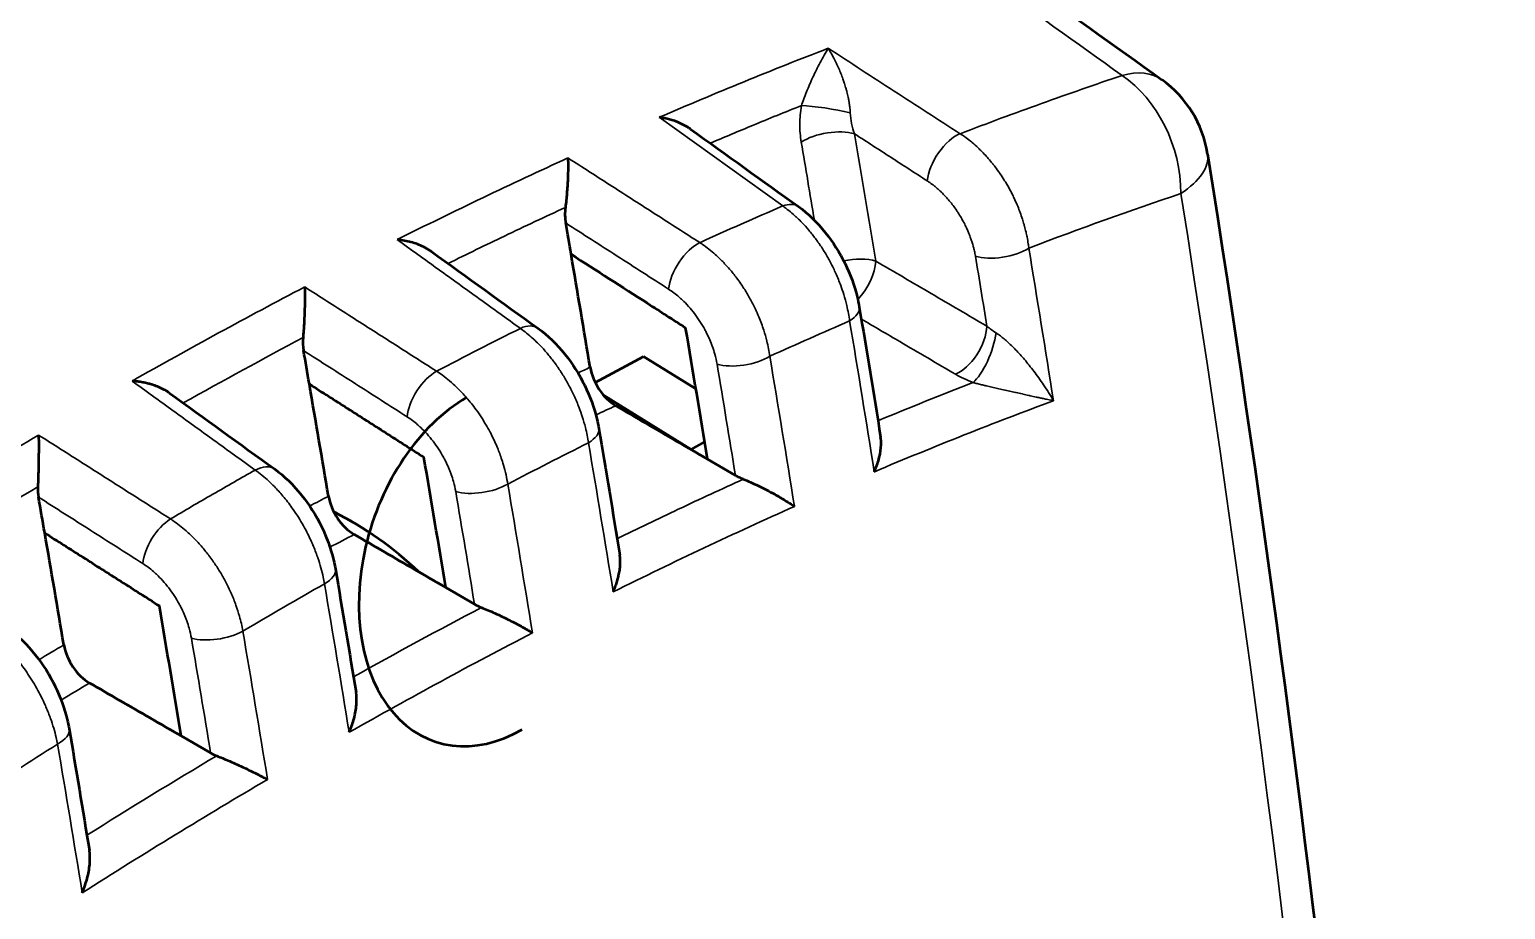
# Model space of a CAD drawing. Header units: millimetres. Extents: x 40 to 2195, y 40 to 1687.
# Drawn here: x 1811.65 to 1850.99, y 1416.6 to 1440.04 of the extents above; entities that cross this region are included whole.
import ezdxf

# ---------------------------------------------------------------- set-up
doc = ezdxf.new("R2010")
doc.units = ezdxf.units.MM
doc.header["$LTSCALE"] = 8
doc.layers.add('Visible (ISO)', color=7, linetype='Continuous', lineweight=50)
doc.layers.add('Visible Narrow (ISO)', color=7, linetype='Continuous', lineweight=35)

msp = doc.modelspace()

# ---------------------------------------------------------------- linework, layer by layer
at = {"layer": 'Visible (ISO)'}
for p, q in [((1832.225, 1439.266), (1832.225, 1439.266)), ((1830.672, 1438.644), (1830.672, 1438.644)), ((1826.724, 1430.638), (1828.014, 1431.333)), ((1828.014, 1431.333), (1829.408, 1430.469)), ((1831.37, 1431.389), (1831.37, 1431.389)), ((1826.944, 1430.302), (1829.279, 1428.856)), ((1829.279, 1428.856), (1829.643, 1429.052)), ((1829.279, 1428.856), (1829.282, 1428.848)), ((1830.463, 1428.159), (1829.717, 1428.594)), ((1820.271, 1426.909), (1819.746, 1427.212)), ((1823.507, 1424.73), (1822.742, 1425.174)), ((1817.124, 1424.773), (1817.124, 1424.773)), ((1817.83, 1424.307), (1817.83, 1424.307)), ((1816.287, 1423.778), (1816.287, 1423.778)), ((1816.474, 1420.768), (1815.69, 1421.22))]:
    msp.add_line(p, q, dxfattribs=at)
msp.add_arc((1840.084, 1436.264), 3, 8.9585, 54.3703, dxfattribs=at)
for centre, major_axis, ratio, start_param, end_param in [((1800.053, 1316.365), (-75, -129.904), 0.57735, 3.686554, 4.167427), ((1826.614, 1435.309), (-0.23, -1.012), 0.648308, 4.864569, 5.284112), ((1831.557, 1434.512), (0.583, 0.812), 0.546801, 6.283004, 6.283254), ((1514.661, 1534.614), (-225.525, 390.14), 0.57775, 4.143082, 4.145168), ((1514.674, 1534.62), (-225.515, 390.145), 0.577723, 4.135534, 4.143096), ((1832.777, 1432.483), (0.986, 0.165), 0.443716, 0.000005, 0.000119), ((1824.613, 1431.272), (0.584, 0.812), 0.54574, 6.283013, 6.283258), ((1514.923, 1534.757), (227.367, -393.681), 0.577447, 0.990204, 0.998918), ((1819.641, 1431.895), (-0.236, -1.001), 0.667335, 4.930061, 5.282145), ((1507.595, 1530.528), (-225.678, 390.403), 0.577751, 4.14482, 4.147052), ((1827.307, 1430.827), (0.518, -0.86), 0.600288, 4.128747, 5.452177), ((1507.607, 1530.535), (-225.668, 390.409), 0.577724, 4.137349, 4.144835), ((1832.891, 1432.283), (2.371, -4.402), 0.556932, 0.866534, 0.866538), ((1824.037, 1425.813), (-1.564, -4.749), 0.685731, 3.796207, 6.9378), ((1825.835, 1429.246), (0.986, 0.167), 0.442116, 6.283182, 6.283306), ((1507.853, 1530.674), (227.522, -393.95), 0.577446, 0.992035, 1.000668), ((1817.592, 1427.522), (0.586, 0.811), 0.544442, 6.283017, 6.283311), ((1812.599, 1427.978), (-0.251, -0.995), 0.689265, 5.004059, 5.287399), ((1820.331, 1427.395), (0.521, -0.855), 0.600667, 4.1235, 5.448101), ((1500.529, 1526.443), (-225.703, 390.447), 0.577751, 4.145144, 4.14753), ((1806.771, 1403.526), (13.5, 23.383), 0.57735, 6.142836, 6.320218), ((1500.541, 1526.45), (-225.694, 390.453), 0.577725, 4.137686, 4.145158), ((1818.815, 1425.496), (0.986, 0.167), 0.441488, 6.283182, 6.28333), ((1500.784, 1526.591), (227.551, -394.002), 0.577446, 0.992392, 1.00101), ((1824.229, 1425.134), (-1.06, 0.08), 0.565689, 0.86423, 1.082392), ((1813.278, 1423.435), (-0.521, 0.853), 0.601988, 0.981962, 2.306763), ((1811.718, 1421.238), (0.986, 0.167), 0.441821, 6.283182, 6.283304), ((1817.195, 1421.23), (-1.057, 0.016), 0.607282, 0.828693, 1.022943)]:
    msp.add_ellipse(centre, major_axis=major_axis, ratio=ratio, start_param=start_param, end_param=end_param, dxfattribs=at)
for points in [[(1826.384, 1449.773), (1831.533, 1446.083), (1836.682, 1442.393), (1841.831, 1438.702)], [(1829.265, 1437.389), (1830.223, 1436.701), (1831.182, 1436.013), (1832.141, 1435.324)], [(1822.362, 1434.125), (1823.307, 1433.444), (1824.252, 1432.764), (1825.197, 1432.084)], [(1833.763, 1432.648), (1833.957, 1431.492), (1834.147, 1430.338), (1834.332, 1429.184)], [(1815.379, 1430.355), (1816.312, 1429.681), (1817.245, 1429.007), (1818.178, 1428.333)], [(1826.821, 1429.413), (1827.011, 1428.29), (1827.197, 1427.168), (1827.38, 1426.048)], [(1819.801, 1425.663), (1819.988, 1424.565), (1820.171, 1423.469), (1820.35, 1422.373)], [(1812.704, 1421.405), (1812.887, 1420.324), (1813.067, 1419.245), (1813.243, 1418.166)]]:
    msp.add_open_spline(points, degree=3, dxfattribs=at)
for points, knots in [([(1829.265, 1437.389), (1829.251, 1437.399), (1829.237, 1437.409), (1829.223, 1437.418), (1829.18, 1437.446), (1829.135, 1437.473), (1829.087, 1437.498), (1829.042, 1437.522), (1828.996, 1437.544), (1828.947, 1437.564), (1828.921, 1437.575), (1828.894, 1437.586), (1828.866, 1437.596), (1828.825, 1437.611), (1828.783, 1437.624), (1828.739, 1437.637), (1828.697, 1437.649), (1828.654, 1437.661), (1828.609, 1437.671), (1828.567, 1437.68), (1828.523, 1437.689), (1828.478, 1437.696), (1828.464, 1437.698), (1828.449, 1437.7), (1828.434, 1437.703)], [0.465039, 0.465039, 0.465039, 0.465039, 0.5, 0.5, 0.5, 0.6027222, 0.6027222, 0.6027222, 0.6978335, 0.6978335, 0.6978335, 0.75, 0.75, 0.75, 0.8273235, 0.8273235, 0.8273235, 0.9028331, 0.9028331, 0.9028331, 0.975821, 0.975821, 0.975821, 1, 1, 1, 1]), ([(1843.047, 1436.731), (1845.864, 1418.886), (1847.787, 1401.328), (1849.791, 1367.27), (1849.88, 1350.694), (1848.445, 1323.086), (1847.342, 1311.717), (1845.751, 1300.75)], [0, 0, 0, 0, 6.038419, 6.038419, 12.06905, 12.06905, 16.498673, 16.498673, 16.498673, 16.498673]), ([(1825.997, 1436.621), (1825.997, 1436.618), (1825.998, 1436.61), (1825.998, 1436.602), (1826, 1436.552), (1826.003, 1436.473), (1826.001, 1436.266), (1825.999, 1436.164), (1825.988, 1435.937), (1825.98, 1435.809), (1825.959, 1435.553), (1825.946, 1435.427), (1825.931, 1435.303)], [-0.1700992, -0.1700992, -0.1700992, -0.1700992, -0.1671667, -0.1642341, -0.1642341, -0.1168573, -0.1168573, -0.0787152, -0.0787152, -0.0377488, -0.0377488, -0.0000014, -0.0000014, -0.0000014, -0.0000014]), ([(1832.141, 1435.324), (1832.399, 1435.138), (1832.643, 1434.902), (1833.059, 1434.385), (1833.239, 1434.1), (1833.523, 1433.522), (1833.634, 1433.222), (1833.729, 1432.833), (1833.748, 1432.74), (1833.763, 1432.648)], [0, 0, 0, 0, 0.1044921, 0.1044921, 0.203148, 0.203148, 0.298124, 0.298124, 0.3280146, 0.3280146, 0.3280146, 0.3280146]), ([(1822.362, 1434.125), (1822.307, 1434.164), (1822.248, 1434.2), (1822.084, 1434.286), (1821.972, 1434.33), (1821.745, 1434.397), (1821.628, 1434.422), (1821.489, 1434.44), (1821.468, 1434.442), (1821.446, 1434.444)], [-0.0943713, -0.0943713, -0.0943713, -0.0943713, -0.072494, -0.072494, -0.0358194, -0.0358194, 0, 0, 0.0064077, 0.0064077, 0.0064077, 0.0064077]), ([(1826.081, 1434.055), (1826.761, 1433.619), (1827.44, 1433.183), (1828.119, 1432.747), (1828.458, 1432.529), (1828.797, 1432.312), (1829.135, 1432.094)], [0, 0, 0, 0, 0.6666667, 0.6666667, 0.6666667, 1, 1, 1, 1]), ([(1818.982, 1433.183), (1818.983, 1433.179), (1818.983, 1433.169), (1818.983, 1433.159), (1818.985, 1433.08), (1818.986, 1432.995), (1818.985, 1432.807), (1818.983, 1432.703), (1818.977, 1432.47), (1818.971, 1432.339), (1818.957, 1432.08), (1818.948, 1431.954), (1818.938, 1431.832)], [-0.1572044, -0.1572044, -0.1572044, -0.1572044, -0.1549196, -0.1526346, -0.1526346, -0.1162269, -0.1162269, -0.0786036, -0.0786036, -0.0375456, -0.0375456, -0.0000019, -0.0000019, -0.0000019, -0.0000019]), ([(1825.197, 1432.083), (1825.457, 1431.896), (1825.702, 1431.659), (1826.119, 1431.138), (1826.3, 1430.852), (1826.585, 1430.27), (1826.696, 1429.97), (1826.789, 1429.586), (1826.807, 1429.499), (1826.821, 1429.413)], [0, 0, 0, 0, 0.1050493, 0.1050493, 0.2042428, 0.2042428, 0.2995023, 0.2995023, 0.3274901, 0.3274901, 0.3274901, 0.3274901]), ([(1815.379, 1430.355), (1815.343, 1430.381), (1815.305, 1430.406), (1815.244, 1430.441), (1815.224, 1430.451), (1815.157, 1430.486), (1815.109, 1430.508), (1815.011, 1430.547), (1814.962, 1430.564), (1814.884, 1430.588), (1814.855, 1430.597), (1814.784, 1430.615), (1814.74, 1430.625), (1814.653, 1430.643), (1814.609, 1430.651), (1814.521, 1430.663), (1814.476, 1430.668), (1814.415, 1430.673), (1814.398, 1430.675), (1814.381, 1430.676)], [0.355834, 0.355834, 0.355834, 0.355834, 0.4536944, 0.4536944, 0.5, 0.5, 0.6027423, 0.6027423, 0.6971464, 0.6971464, 0.75, 0.75, 0.8261276, 0.8261276, 0.9006432, 0.9006432, 0.9728814, 0.9728814, 1, 1, 1, 1]), ([(1819.106, 1430.596), (1819.446, 1430.379), (1819.786, 1430.162), (1820.126, 1429.945), (1820.465, 1429.728), (1820.804, 1429.511), (1821.144, 1429.295), (1821.483, 1429.078), (1821.822, 1428.861), (1822.16, 1428.645)], [0, 0, 0, 0, 0.333333, 0.333333, 0.333333, 0.666667, 0.666667, 0.666667, 1, 1, 1, 1]), ([(1829.717, 1428.594), (1829.446, 1428.752), (1828.904, 1429.068), (1828.089, 1429.543), (1827.546, 1429.859), (1827.274, 1430.018)], [0, 0, 0, 0, 0.3333333, 0.6666667, 1, 1, 1, 1]), ([(1811.889, 1429.238), (1811.89, 1429.208), (1811.891, 1429.177), (1811.891, 1429.113), (1811.892, 1429.08), (1811.892, 1429.011), (1811.892, 1428.976), (1811.892, 1428.93), (1811.892, 1428.92), (1811.892, 1428.866), (1811.892, 1428.82), (1811.891, 1428.724), (1811.891, 1428.673), (1811.89, 1428.598), (1811.89, 1428.573), (1811.889, 1428.499), (1811.888, 1428.448), (1811.886, 1428.347), (1811.885, 1428.297), (1811.883, 1428.227), (1811.882, 1428.207), (1811.88, 1428.126), (1811.878, 1428.067), (1811.874, 1427.958), (1811.872, 1427.907), (1811.87, 1427.858)], [0, 0, 0, 0, 0.0743527, 0.0743527, 0.1505549, 0.1505549, 0.2294177, 0.2294177, 0.25, 0.25, 0.3463477, 0.3463477, 0.4497305, 0.4497305, 0.5, 0.5, 0.602333, 0.602333, 0.7074797, 0.7074797, 0.75, 0.75, 0.879364, 0.879364, 1, 1, 1, 1]), ([(1834.164, 1428.259), (1834.167, 1428.265), (1834.173, 1428.279), (1834.179, 1428.293), (1834.231, 1428.41), (1834.27, 1428.524), (1834.326, 1428.754), (1834.343, 1428.871), (1834.347, 1429.053), (1834.343, 1429.12), (1834.332, 1429.184)], [-0.1582515, -0.1582515, -0.1582515, -0.1582515, -0.1560131, -0.1537712, -0.1537712, -0.1169183, -0.1169183, -0.0790564, -0.0790564, -0.0559257, -0.0559257, -0.0559257, -0.0559257]), ([(1818.178, 1428.333), (1818.438, 1428.145), (1818.683, 1427.906), (1819.101, 1427.384), (1819.283, 1427.096), (1819.568, 1426.513), (1819.678, 1426.212), (1819.77, 1425.831), (1819.787, 1425.747), (1819.801, 1425.663)], [0, 0, 0, 0, 0.1053135, 0.1053135, 0.2047849, 0.2047849, 0.300268, 0.300268, 0.3272614, 0.3272614, 0.3272614, 0.3272614]), ([(1830.672, 1428.06), (1830.634, 1428.075), (1830.598, 1428.09), (1830.528, 1428.123), (1830.495, 1428.141), (1830.463, 1428.159)], [0.00000522, 0.00000522, 0.00000522, 0.00000522, 0.01298326, 0.01298326, 0.02596467, 0.02596467, 0.02596467, 0.02596467]), ([(1830.672, 1428.06), (1830.735, 1428.036), (1830.8, 1428.009), (1830.937, 1427.949), (1831.009, 1427.916), (1831.22, 1427.815), (1831.366, 1427.739), (1831.608, 1427.604), (1831.701, 1427.549), (1831.829, 1427.471), (1831.869, 1427.445), (1831.959, 1427.387), (1831.996, 1427.362), (1832.023, 1427.344), (1832.029, 1427.339), (1832.035, 1427.334)], [-0.08198527, -0.08198527, -0.08198527, -0.08198527, -0.07108945, -0.07108945, -0.05922366, -0.05922366, -0.03534396, -0.03534396, -0.01884579, -0.01884579, -0.01072119, -0.01072119, 0, 0, 0.0034519, 0.0034519, 0.0034519, 0.0034519]), ([(1812.053, 1426.629), (1812.393, 1426.413), (1812.733, 1426.197), (1813.072, 1425.981), (1813.412, 1425.765), (1813.752, 1425.549), (1814.091, 1425.333), (1814.43, 1425.117), (1814.769, 1424.901), (1815.108, 1424.686)], [0, 0, 0, 0, 0.333333, 0.333333, 0.333333, 0.666667, 0.666667, 0.666667, 1, 1, 1, 1]), ([(1822.742, 1425.174), (1822.471, 1425.331), (1821.929, 1425.645), (1821.115, 1426.117), (1820.572, 1426.432), (1820.3, 1426.589)], [0, 0, 0, 0, 0.3333333, 0.6666667, 1, 1, 1, 1]), ([(1827.204, 1425.058), (1827.223, 1425.1), (1827.241, 1425.142), (1827.257, 1425.184), (1827.273, 1425.227), (1827.288, 1425.27), (1827.301, 1425.312), (1827.315, 1425.355), (1827.328, 1425.399), (1827.339, 1425.442), (1827.343, 1425.458), (1827.347, 1425.475), (1827.35, 1425.491), (1827.362, 1425.541), (1827.371, 1425.59), (1827.378, 1425.638), (1827.385, 1425.688), (1827.39, 1425.737), (1827.392, 1425.785), (1827.394, 1425.82), (1827.395, 1425.853), (1827.394, 1425.886), (1827.393, 1425.932), (1827.39, 1425.976), (1827.384, 1426.018), (1827.383, 1426.028), (1827.382, 1426.038), (1827.38, 1426.048)], [0.0000117, 0.0000117, 0.0000117, 0.0000117, 0.0714269, 0.0714269, 0.0714269, 0.144672, 0.144672, 0.144672, 0.2207306, 0.2207306, 0.2207306, 0.25, 0.25, 0.25, 0.3388935, 0.3388935, 0.3388935, 0.4325877, 0.4325877, 0.4325877, 0.5, 0.5, 0.5, 0.5950004, 0.5950004, 0.5950004, 0.618006, 0.618006, 0.618006, 0.618006]), ([(1823.692, 1424.642), (1823.747, 1424.621), (1823.805, 1424.598), (1823.926, 1424.547), (1823.989, 1424.519), (1824.188, 1424.43), (1824.322, 1424.365), (1824.554, 1424.248), (1824.658, 1424.193), (1824.846, 1424.089), (1824.932, 1424.04), (1825.024, 1423.984), (1825.038, 1423.976), (1825.052, 1423.967)], [-0.1631632, -0.1631632, -0.1631632, -0.1631632, -0.1438471, -0.1438471, -0.1230031, -0.1230031, -0.078048, -0.078048, -0.0385689, -0.0385689, 0, 0, 0.0071289, 0.0071289, 0.0071289, 0.0071289]), ([(1811.083, 1424.077), (1811.343, 1423.889), (1811.588, 1423.65), (1812.005, 1423.126), (1812.186, 1422.839), (1812.471, 1422.255), (1812.581, 1421.953), (1812.673, 1421.572), (1812.69, 1421.488), (1812.704, 1421.405)], [0, 0, 0, 0, 0.1052847, 0.1052847, 0.2047758, 0.2047758, 0.3004289, 0.3004289, 0.3273186, 0.3273186, 0.3273186, 0.3273186]), ([(1815.69, 1421.22), (1815.419, 1421.376), (1814.876, 1421.689), (1814.062, 1422.159), (1813.519, 1422.473), (1813.247, 1422.629)], [0, 0, 0, 0, 0.3333333, 0.6666667, 1, 1, 1, 1]), ([(1820.167, 1421.317), (1820.176, 1421.338), (1820.185, 1421.359), (1820.241, 1421.496), (1820.28, 1421.615), (1820.338, 1421.854), (1820.357, 1421.976), (1820.368, 1422.19), (1820.365, 1422.285), (1820.35, 1422.373)], [-0.165333, -0.165333, -0.165333, -0.165333, -0.1584235, -0.1584235, -0.1209548, -0.1209548, -0.0825725, -0.0825725, -0.051297, -0.051297, -0.051297, -0.051297]), ([(1816.636, 1420.69), (1816.69, 1420.67), (1816.745, 1420.647), (1816.863, 1420.599), (1816.925, 1420.573), (1817.12, 1420.488), (1817.253, 1420.428), (1817.486, 1420.318), (1817.59, 1420.267), (1817.781, 1420.172), (1817.868, 1420.126), (1817.962, 1420.076), (1817.976, 1420.068), (1817.99, 1420.06)], [-0.1592877, -0.1592877, -0.1592877, -0.1592877, -0.1403861, -0.1403861, -0.1200546, -0.1200546, -0.0762646, -0.0762646, -0.037673, -0.037673, 0, 0, 0.006948, 0.006948, 0.006948, 0.006948]), ([(1813.052, 1417.039), (1813.061, 1417.06), (1813.07, 1417.083), (1813.126, 1417.224), (1813.166, 1417.346), (1813.226, 1417.593), (1813.247, 1417.719), (1813.263, 1417.954), (1813.26, 1418.064), (1813.243, 1418.166)], [-0.1692811, -0.1692811, -0.1692811, -0.1692811, -0.1621934, -0.1621934, -0.1238543, -0.1238543, -0.0846102, -0.0846102, -0.0488884, -0.0488884, -0.0488884, -0.0488884])]:
    msp.add_open_spline(points, degree=3, knots=knots, dxfattribs=at)
at = {"layer": 'Visible Narrow (ISO)'}
for p, q in [((1831.722, 1435.341), (1828.434, 1437.703)), ((1833.673, 1432.412), (1833.673, 1432.412))]:
    msp.add_line(p, q, dxfattribs=at)
for centre, major_axis, ratio, start_param, end_param in [((1840.084, 1436.264), (1.748, 2.438), 0.548274, 6.283183, 6.885129), ((1840.084, 1436.264), (-0.956, 2.844), 0.716951, 4.272674, 5.536399), ((1832.957, 1437.819), (0.987, -0.161), 0.113642, 0.977001, 2.431664), ((1832.952, 1436.847), (0.986, 0.168), 0.441321, 0.734577, 2.336275), ((1521.859, 1538.736), (225.672, -390.543), 0.577605, 0.991127, 0.999633), ((1836.256, 1436.426), (0.543, 0.84), 0.499648, 0.620204, 2.374139), ((1521.22, 1538.39), (225.062, -389.819), 0.57735, 0.994597, 0.999835), ((1840.084, 1436.264), (2.963, 0.468), 0.442684, 5.502888, 6.283096), ((1796.199, 1319.996), (-90.353, -117.972), 0.476745, 3.87183, 3.916099), ((1801.955, 1315.816), (88.953, 116.695), 0.478573, 0.615546, 0.657007), ((1539.506, 1547.209), (215.01, -399.567), 0.556823, 0.644419, 1.008987), ((1800.241, 1317.512), (89.607, 118.069), 0.480547, 0.70497, 0.726704), ((1831.557, 1434.512), (0.583, 0.812), 0.546801, 0.000069, 0.692742), ((1829.364, 1433.541), (0.541, 0.841), 0.501754, 0.687422, 2.372618), ((1833.519, 1433.457), (0.987, 0.162), 0.447146, 0.737232, 1.67262), ((1837.541, 1434.419), (0.987, 0.163), 0.445426, 3.878108, 5.484607), ((1524.314, 1538.03), (-225.908, 391.055), 0.577585, 4.130562, 4.135241), ((1522.83, 1539.32), (227.99, -394.891), 0.57735, 0.983676, 0.993787), ((1833.519, 1433.457), (0.505, 0.863), 0.532302, 4.279653, 5.493284), ((1796.193, 1320.085), (-90.315, -117.882), 0.476622, 3.939948, 3.984042), ((1832.777, 1432.483), (0.986, 0.165), 0.443716, 5.466464, 6.283185), ((1800.184, 1317.616), (89.63, 117.965), 0.480155, 0.773589, 0.795182), ((1824.613, 1431.272), (0.584, 0.812), 0.54574, 0.000072, 0.761662), ((1801.984, 1316.106), (88.807, 116.409), 0.478309, 0.70532, 0.72654), ((1517.918, 1536.484), (-228.209, 395.269), 0.57735, 4.127874, 4.137847), ((1836.483, 1431.721), (0.505, 0.863), 0.532274, 3.744149, 5.493318), ((1836.951, 1431.498), (0.36, 0.933), 0.325929, 3.673269, 5.349986), ((1796.78, 1319.679), (-90.01, -117.272), 0.475834, 3.946639, 3.977396), ((1830.654, 1431.544), (0.986, 0.166), 0.44314, 3.877154, 5.458433), ((1515.742, 1535.228), (228.286, -395.403), 0.57735, 0.987197, 0.997123), ((1822.395, 1430.138), (0.539, 0.843), 0.503548, 0.754261, 2.371385), ((1799.106, 1319.771), (-85.22, -112.53), 0.481508, 3.870412, 3.873781), ((1513.993, 1535.15), (-228.539, 395.843), 0.577323, 4.13134, 4.138694), ((1837.711, 1431.354), (2.03, -0.389), 0.457621, 4.053278, 4.333321), ((1803.494, 1316.753), (84.547, 112.426), 0.484329, 0.661121, 0.687687), ((1799.723, 1319.285), (-84.949, -111.966), 0.480726, 3.870107, 3.875609), ((1804.125, 1316.291), (84.248, 111.831), 0.48359, 0.644932, 0.695369), ((1825.835, 1429.246), (0.986, 0.167), 0.442116, 5.440639, 6.283185), ((1801.919, 1316.211), (88.84, 116.303), 0.47788, 0.774528, 0.795606), ((1510.83, 1532.392), (-228.416, 395.629), 0.57735, 4.130333, 4.140179), ((1817.592, 1427.522), (0.586, 0.811), 0.544442, 0.000125, 0.83038), ((1796.705, 1319.591), (-90.155, -117.371), 0.475511, 4.014555, 4.045561), ((1799.07, 1319.854), (-85.224, -112.447), 0.481222, 3.941735, 3.946805), ((1823.688, 1428.149), (0.986, 0.167), 0.44184, 3.876568, 5.432759), ((1506.897, 1531.076), (-228.726, 396.172), 0.57732, 4.133162, 4.14059), ((1508.654, 1531.135), (228.455, -395.696), 0.57735, 0.989195, 0.999017), ((1815.351, 1426.228), (0.537, 0.844), 0.505067, 0.821026, 2.37041), ((1799.686, 1319.369), (-84.955, -111.883), 0.480432, 3.941748, 3.948308), ((1818.815, 1425.496), (0.986, 0.167), 0.441488, 5.415247, 6.283185), ((1801.856, 1316.19), (88.937, 116.334), 0.477543, 0.843298, 0.864315), ((1503.742, 1528.299), (-228.499, 395.771), 0.57735, 4.131299, 4.141095), ((1803.373, 1317.099), (84.551, 112.087), 0.483244, 0.797277, 0.831847), ((1816.645, 1424.243), (0.986, 0.167), 0.441506, 3.876434, 5.40755), ((1500.851, 1526.619), (-228.033, 394.899), 0.577401, 4.133455, 4.141045), ((1501.566, 1527.043), (228.499, -395.771), 0.57735, 0.989706, 0.999502), ((1804.072, 1316.593), (84.183, 111.529), 0.482943, 0.790107, 0.839858), ((1799.07, 1319.854), (-85.225, -112.447), 0.481223, 4.012638, 4.019235), ((1799.686, 1319.369), (-84.956, -111.883), 0.480434, 4.012961, 4.020553), ((1811.718, 1421.238), (0.986, 0.167), 0.441821, 5.39034, 6.283185), ((1801.918, 1316.211), (88.842, 116.3), 0.477899, 0.911632, 0.93271), ((1496.654, 1524.207), (-228.455, 395.696), 0.57735, 4.130787, 4.14061), ((1803.373, 1317.1), (84.547, 112.09), 0.483214, 0.868551, 0.903242)]:
    msp.add_ellipse(centre, major_axis=major_axis, ratio=ratio, start_param=start_param, end_param=end_param, dxfattribs=at)
for points, knots in [([(1825.31, 1449.899), (1827.878, 1448.058), (1830.45, 1446.214), (1833.026, 1444.367), (1834.395, 1443.385), (1835.766, 1442.402), (1837.138, 1441.418), (1838.347, 1440.552), (1839.557, 1439.684), (1840.767, 1438.816)], [0, 0, 0, 0, 0.5, 0.5, 0.5, 0.765804, 0.765804, 0.765804, 1, 1, 1, 1]), ([(1832.932, 1439.541), (1832.188, 1439.255), (1830.694, 1438.662), (1829.189, 1438.029), (1828.434, 1437.703)], [0.000002, 0.000002, 0.000002, 0.000002, 0.5, 1, 1, 1, 1]), ([(1832.932, 1439.541), (1832.895, 1439.482), (1832.822, 1439.356), (1832.718, 1439.162), (1832.618, 1438.965), (1832.524, 1438.768), (1832.437, 1438.573), (1832.356, 1438.381), (1832.281, 1438.189), (1832.239, 1438.071), (1832.22, 1438.014)], [0, 0, 0, 0, 0.125, 0.25, 0.375, 0.5, 0.625, 0.75, 0.875, 0.999999, 0.999999, 0.999999, 0.999999]), ([(1832.932, 1439.541), (1833.226, 1439.352), (1833.52, 1439.162), (1833.814, 1438.972), (1834.108, 1438.782), (1834.401, 1438.593), (1834.695, 1438.403), (1834.988, 1438.214), (1835.282, 1438.024), (1835.575, 1437.835), (1835.868, 1437.646), (1836.161, 1437.456), (1836.453, 1437.267)], [0, 0, 0, 0, 0.25, 0.25, 0.25, 0.5, 0.5, 0.5, 0.75, 0.75, 0.75, 1, 1, 1, 1]), ([(1832.932, 1439.541), (1832.932, 1439.541), (1832.932, 1439.541), (1832.959, 1439.5), (1832.985, 1439.458), (1833.028, 1439.383), (1833.046, 1439.351), (1833.065, 1439.315), (1833.067, 1439.312), (1833.093, 1439.263), (1833.116, 1439.218), (1833.152, 1439.146), (1833.165, 1439.119), (1833.18, 1439.086), (1833.183, 1439.079), (1833.208, 1439.026), (1833.227, 1438.98), (1833.256, 1438.912), (1833.265, 1438.889), (1833.278, 1438.856), (1833.282, 1438.846), (1833.304, 1438.789), (1833.321, 1438.743), (1833.343, 1438.68), (1833.349, 1438.662), (1833.36, 1438.63), (1833.364, 1438.617), (1833.384, 1438.557), (1833.397, 1438.512), (1833.414, 1438.453), (1833.418, 1438.44), (1833.426, 1438.411), (1833.43, 1438.394), (1833.446, 1438.332), (1833.457, 1438.287), (1833.468, 1438.234), (1833.47, 1438.224), (1833.476, 1438.196), (1833.48, 1438.177), (1833.489, 1438.129), (1833.494, 1438.1), (1833.501, 1438.051), (1833.504, 1438.031), (1833.51, 1437.989), (1833.512, 1437.968), (1833.518, 1437.917), (1833.52, 1437.887), (1833.523, 1437.846), (1833.524, 1437.834), (1833.524, 1437.822)], [0, 0, 0, 0, 0.000001, 0.000001, 0.071504, 0.071504, 0.125, 0.125, 0.130747, 0.130747, 0.205671, 0.205671, 0.25, 0.25, 0.261501, 0.261501, 0.336983, 0.336983, 0.375, 0.375, 0.392257, 0.392257, 0.469632, 0.469632, 0.5, 0.5, 0.523039, 0.523039, 0.602049, 0.602049, 0.625, 0.625, 0.653762, 0.653762, 0.733563, 0.733563, 0.75, 0.75, 0.784355, 0.784355, 0.836446, 0.836446, 0.875, 0.875, 0.915364, 0.915364, 0.975161, 0.975161, 1, 1, 1, 1]), ([(1836.453, 1437.267), (1837.178, 1437.544), (1838.622, 1438.08), (1840.054, 1438.577), (1840.767, 1438.816)], [0, 0, 0, 0, 0.5, 0.9999939, 0.9999939, 0.9999939, 0.9999939]), ([(1832.22, 1438.014), (1831.788, 1437.842), (1830.979, 1437.514), (1830.166, 1437.174), (1829.788, 1437.013)], [0, 0, 0, 0, 0.5, 0.9346145, 0.9346145, 0.9346145, 0.9346145]), ([(1832.22, 1438.014), (1832.193, 1437.846), (1832.179, 1437.681), (1832.178, 1437.519), (1832.177, 1437.357), (1832.19, 1437.199), (1832.216, 1437.045)], [0, 0, 0, 0, 0.5, 0.5, 0.5, 0.9999973, 0.9999973, 0.9999973, 0.9999973]), ([(1833.524, 1437.822), (1833.528, 1437.727), (1833.551, 1437.536), (1833.602, 1437.352), (1833.634, 1437.264)], [0.0000036, 0.0000036, 0.0000036, 0.0000036, 0.5, 1, 1, 1, 1]), ([(1835.574, 1436.01), (1835.25, 1436.219), (1834.927, 1436.428), (1834.281, 1436.846), (1833.957, 1437.055), (1833.634, 1437.264)], [0, 0, 0, 0, 0.5, 0.5, 1, 1, 1, 1]), ([(1838.282, 1434.218), (1838.277, 1434.255), (1838.272, 1434.293), (1838.258, 1434.392), (1838.247, 1434.453), (1838.226, 1434.559), (1838.217, 1434.602), (1838.195, 1434.696), (1838.182, 1434.748), (1838.163, 1434.816), (1838.159, 1434.831), (1838.141, 1434.894), (1838.126, 1434.942), (1838.092, 1435.048), (1838.073, 1435.106), (1838.045, 1435.18), (1838.04, 1435.195), (1838.014, 1435.264), (1837.992, 1435.318), (1837.944, 1435.43), (1837.918, 1435.489), (1837.881, 1435.568), (1837.871, 1435.588), (1837.833, 1435.666), (1837.802, 1435.725), (1837.738, 1435.844), (1837.704, 1435.903), (1837.655, 1435.985), (1837.641, 1436.008), (1837.59, 1436.089), (1837.552, 1436.147), (1837.508, 1436.21), (1837.505, 1436.215), (1837.462, 1436.277), (1837.421, 1436.334), (1837.358, 1436.416), (1837.339, 1436.441), (1837.281, 1436.513), (1837.241, 1436.56), (1837.186, 1436.624), (1837.171, 1436.64), (1837.116, 1436.702), (1837.073, 1436.747), (1836.997, 1436.824), (1836.964, 1436.857), (1836.88, 1436.936), (1836.828, 1436.983), (1836.758, 1437.042), (1836.742, 1437.055), (1836.674, 1437.11), (1836.622, 1437.15), (1836.53, 1437.216), (1836.492, 1437.242), (1836.453, 1437.267)], [0, 0, 0, 0, 0.049296, 0.049296, 0.125, 0.125, 0.175167, 0.175167, 0.23352, 0.23352, 0.25, 0.25, 0.301282, 0.301282, 0.35986, 0.35986, 0.375, 0.375, 0.42734, 0.42734, 0.482045, 0.482045, 0.5, 0.5, 0.553416, 0.553416, 0.605116, 0.605116, 0.625, 0.625, 0.675416, 0.675416, 0.679497, 0.679497, 0.728542, 0.728542, 0.75, 0.75, 0.791117, 0.791117, 0.80567, 0.80567, 0.845525, 0.845525, 0.875, 0.875, 0.918549, 0.918549, 0.931436, 0.931436, 0.971957, 0.971957, 1, 1, 1, 1]), ([(1825.997, 1436.621), (1826.389, 1436.37), (1826.78, 1436.118), (1827.562, 1435.616), (1827.953, 1435.365), (1828.734, 1434.864), (1829.124, 1434.613), (1829.514, 1434.363)], [0.0000064, 0.0000064, 0.0000064, 0.0000064, 0.3333333, 0.3333333, 0.6666667, 0.6666667, 1, 1, 1, 1]), ([(1836.859, 1434.003), (1836.855, 1434.027), (1836.851, 1434.052), (1836.838, 1434.117), (1836.829, 1434.157), (1836.812, 1434.226), (1836.805, 1434.254), (1836.787, 1434.32), (1836.775, 1434.357), (1836.761, 1434.402), (1836.759, 1434.409), (1836.746, 1434.446), (1836.735, 1434.478), (1836.708, 1434.551), (1836.692, 1434.592), (1836.672, 1434.641), (1836.669, 1434.648), (1836.652, 1434.689), (1836.636, 1434.724), (1836.599, 1434.802), (1836.578, 1434.845), (1836.551, 1434.897), (1836.547, 1434.906), (1836.521, 1434.953), (1836.499, 1434.992), (1836.452, 1435.074), (1836.426, 1435.116), (1836.391, 1435.17), (1836.383, 1435.182), (1836.348, 1435.235), (1836.319, 1435.276), (1836.258, 1435.36), (1836.226, 1435.402), (1836.182, 1435.455), (1836.172, 1435.468), (1836.133, 1435.514), (1836.103, 1435.549), (1836.065, 1435.591), (1836.057, 1435.598), (1836.019, 1435.639), (1835.987, 1435.672), (1835.935, 1435.723), (1835.915, 1435.741), (1835.859, 1435.793), (1835.821, 1435.826), (1835.774, 1435.864), (1835.765, 1435.871), (1835.72, 1435.908), (1835.682, 1435.936), (1835.62, 1435.98), (1835.597, 1435.995), (1835.574, 1436.01)], [0, 0, 0, 0, 0.0492962, 0.0492962, 0.125, 0.125, 0.1751668, 0.1751668, 0.2395966, 0.2395966, 0.25, 0.25, 0.3012824, 0.3012824, 0.3656557, 0.3656557, 0.375, 0.375, 0.42734, 0.42734, 0.487622, 0.487622, 0.5, 0.5, 0.5534165, 0.5534165, 0.6099453, 0.6099453, 0.625, 0.625, 0.6794971, 0.6794971, 0.7340186, 0.7340186, 0.75, 0.75, 0.7953344, 0.7953344, 0.8056701, 0.8056701, 0.8496867, 0.8496867, 0.875, 0.875, 0.9213616, 0.9213616, 0.9314361, 0.9314361, 0.9748259, 0.9748259, 1, 1, 1, 1]), ([(1825.931, 1435.303), (1825.39, 1435.053), (1824.349, 1434.563), (1823.304, 1434.056), (1822.802, 1433.808)], [0, 0, 0, 0, 0.5, 0.9614041, 0.9614041, 0.9614041, 0.9614041]), ([(1831.722, 1435.341), (1831.832, 1435.264), (1831.941, 1435.176), (1832.048, 1435.08), (1832.07, 1435.059), (1832.093, 1435.038), (1832.116, 1435.017), (1832.155, 1434.979), (1832.194, 1434.941), (1832.232, 1434.901), (1832.295, 1434.836), (1832.357, 1434.767), (1832.418, 1434.696), (1832.478, 1434.625), (1832.537, 1434.551), (1832.593, 1434.475), (1832.624, 1434.433), (1832.654, 1434.391), (1832.684, 1434.349), (1832.687, 1434.345), (1832.689, 1434.341), (1832.692, 1434.338), (1832.746, 1434.259), (1832.799, 1434.177), (1832.85, 1434.094), (1832.901, 1434.01), (1832.949, 1433.924), (1832.996, 1433.836), (1833.023, 1433.785), (1833.049, 1433.734), (1833.074, 1433.682), (1833.096, 1433.636), (1833.118, 1433.59), (1833.138, 1433.544), (1833.186, 1433.438), (1833.229, 1433.332), (1833.269, 1433.224), (1833.298, 1433.143), (1833.326, 1433.062), (1833.351, 1432.98), (1833.381, 1432.882), (1833.408, 1432.783), (1833.431, 1432.685), (1833.463, 1432.548), (1833.488, 1432.411), (1833.506, 1432.277)], [0.0000003, 0.0000003, 0.0000003, 0.0000003, 0.1260571, 0.1260571, 0.1260571, 0.1530705, 0.1530705, 0.1530705, 0.2, 0.2, 0.2, 0.2777031, 0.2777031, 0.2777031, 0.3547914, 0.3547914, 0.3547914, 0.3964728, 0.3964728, 0.3964728, 0.4, 0.4, 0.4, 0.4769786, 0.4769786, 0.4769786, 0.5546803, 0.5546803, 0.5546803, 0.6, 0.6, 0.6, 0.6399025, 0.6399025, 0.6399025, 0.7311391, 0.7311391, 0.7311391, 0.8, 0.8, 0.8, 0.8832563, 0.8832563, 0.8832563, 0.9999996, 0.9999996, 0.9999996, 0.9999996]), ([(1828.682, 1433.125), (1828.224, 1433.419), (1827.31, 1434.006), (1826.395, 1434.594), (1825.938, 1434.887)], [0, 0, 0, 0, 0.5, 1, 1, 1, 1]), ([(1824.73, 1432.079), (1824.365, 1432.342), (1824, 1432.605), (1823.635, 1432.868), (1823.27, 1433.131), (1822.906, 1433.393), (1822.541, 1433.656), (1822.176, 1433.919), (1821.811, 1434.182), (1821.446, 1434.444)], [0, 0, 0, 0, 0.333333, 0.333333, 0.333333, 0.666667, 0.666667, 0.666667, 1, 1, 1, 1]), ([(1831.378, 1431.336), (1831.359, 1431.469), (1831.334, 1431.605), (1831.3, 1431.741), (1831.276, 1431.839), (1831.248, 1431.937), (1831.216, 1432.035), (1831.178, 1432.154), (1831.134, 1432.272), (1831.085, 1432.39), (1831.057, 1432.458), (1831.027, 1432.526), (1830.995, 1432.593), (1830.973, 1432.639), (1830.951, 1432.685), (1830.927, 1432.731), (1830.883, 1432.817), (1830.836, 1432.903), (1830.786, 1432.987), (1830.736, 1433.071), (1830.684, 1433.153), (1830.63, 1433.233), (1830.597, 1433.283), (1830.562, 1433.331), (1830.528, 1433.379), (1830.525, 1433.382), (1830.523, 1433.386), (1830.52, 1433.389), (1830.459, 1433.473), (1830.395, 1433.554), (1830.329, 1433.632), (1830.262, 1433.71), (1830.193, 1433.786), (1830.123, 1433.858), (1830.097, 1433.884), (1830.072, 1433.909), (1830.047, 1433.934), (1830.007, 1433.972), (1829.967, 1434.01), (1829.926, 1434.046), (1829.814, 1434.146), (1829.699, 1434.237), (1829.583, 1434.317), (1829.56, 1434.333), (1829.537, 1434.348), (1829.514, 1434.363)], [0.0000001, 0.0000001, 0.0000001, 0.0000001, 0.1164705, 0.1164705, 0.1164705, 0.2, 0.2, 0.2, 0.3010385, 0.3010385, 0.3010385, 0.3598008, 0.3598008, 0.3598008, 0.4, 0.4, 0.4, 0.476645, 0.476645, 0.476645, 0.5529005, 0.5529005, 0.5529005, 0.6, 0.6, 0.6, 0.6031701, 0.6031701, 0.6031701, 0.6860821, 0.6860821, 0.6860821, 0.7700941, 0.7700941, 0.7700941, 0.8, 0.8, 0.8, 0.8465283, 0.8465283, 0.8465283, 0.974827, 0.974827, 0.974827, 1, 1, 1, 1]), ([(1834.201, 1433.873), (1834.694, 1433.584), (1835.683, 1433.005), (1836.671, 1432.427), (1837.165, 1432.137)], [0.0000001, 0.0000001, 0.0000001, 0.0000001, 0.5, 1, 1, 1, 1]), ([(1818.982, 1433.183), (1819.374, 1432.933), (1819.765, 1432.683), (1820.546, 1432.184), (1820.937, 1431.935), (1821.717, 1431.436), (1822.107, 1431.187), (1822.497, 1430.938)], [0, 0, 0, 0, 0.333333, 0.333333, 0.666667, 0.666667, 1, 1, 1, 1]), ([(1829.972, 1431.128), (1829.958, 1431.216), (1829.938, 1431.305), (1829.913, 1431.395), (1829.895, 1431.459), (1829.874, 1431.524), (1829.851, 1431.588), (1829.808, 1431.712), (1829.755, 1431.835), (1829.694, 1431.956), (1829.679, 1431.986), (1829.663, 1432.016), (1829.647, 1432.046), (1829.565, 1432.196), (1829.472, 1432.34), (1829.37, 1432.474), (1829.268, 1432.608), (1829.158, 1432.731), (1829.042, 1432.841), (1829.015, 1432.866), (1828.987, 1432.891), (1828.96, 1432.915), (1828.869, 1432.994), (1828.776, 1433.064), (1828.682, 1433.125)], [0, 0, 0, 0, 0.1164691, 0.1164691, 0.1164691, 0.2, 0.2, 0.2, 0.3597989, 0.3597989, 0.3597989, 0.4, 0.4, 0.4, 0.6, 0.6, 0.6, 0.8, 0.8, 0.8, 0.8465289, 0.8465289, 0.8465289, 1, 1, 1, 1]), ([(1833.817, 1432.328), (1834.16, 1432.127), (1834.502, 1431.927), (1835.339, 1431.436), (1835.833, 1431.147), (1836.327, 1430.857)], [0.1530944, 0.1530944, 0.1530944, 0.1530944, 0.5, 0.5, 1, 1, 1, 1]), ([(1824.73, 1432.079), (1824.842, 1432), (1824.953, 1431.911), (1825.062, 1431.812), (1825.084, 1431.793), (1825.105, 1431.773), (1825.126, 1431.753), (1825.165, 1431.716), (1825.203, 1431.678), (1825.241, 1431.639), (1825.31, 1431.569), (1825.376, 1431.495), (1825.441, 1431.419), (1825.506, 1431.342), (1825.569, 1431.263), (1825.63, 1431.181), (1825.653, 1431.15), (1825.676, 1431.118), (1825.699, 1431.086), (1825.701, 1431.082), (1825.704, 1431.079), (1825.706, 1431.076), (1825.761, 1430.997), (1825.815, 1430.916), (1825.866, 1430.833), (1825.918, 1430.75), (1825.967, 1430.665), (1826.014, 1430.578), (1826.042, 1430.527), (1826.069, 1430.475), (1826.095, 1430.423), (1826.118, 1430.377), (1826.14, 1430.331), (1826.162, 1430.285), (1826.211, 1430.18), (1826.256, 1430.073), (1826.297, 1429.966), (1826.327, 1429.887), (1826.355, 1429.807), (1826.381, 1429.727), (1826.413, 1429.629), (1826.441, 1429.531), (1826.466, 1429.434), (1826.5, 1429.298), (1826.527, 1429.164), (1826.547, 1429.031)], [0.0000001, 0.0000001, 0.0000001, 0.0000001, 0.1284976, 0.1284976, 0.1284976, 0.1535452, 0.1535452, 0.1535452, 0.2, 0.2, 0.2, 0.283013, 0.283013, 0.283013, 0.3653036, 0.3653036, 0.3653036, 0.3968842, 0.3968842, 0.3968842, 0.4, 0.4, 0.4, 0.4769085, 0.4769085, 0.4769085, 0.5541982, 0.5541982, 0.5541982, 0.6, 0.6, 0.6, 0.6402448, 0.6402448, 0.6402448, 0.7318356, 0.7318356, 0.7318356, 0.8, 0.8, 0.8, 0.88353, 0.88353, 0.88353, 0.9999998, 0.9999998, 0.9999998, 0.9999998]), ([(1837.165, 1432.137), (1837.202, 1432.106), (1837.279, 1432.046), (1837.365, 1431.987), (1837.41, 1431.959)], [0.0000051, 0.0000051, 0.0000051, 0.0000051, 0.5, 1, 1, 1, 1]), ([(1837.41, 1431.959), (1837.439, 1431.94), (1837.499, 1431.899), (1837.598, 1431.822), (1837.705, 1431.73), (1837.816, 1431.627), (1837.93, 1431.512), (1838.047, 1431.386), (1838.167, 1431.249), (1838.29, 1431.1), (1838.416, 1430.938), (1838.546, 1430.762), (1838.677, 1430.574), (1838.809, 1430.371), (1838.897, 1430.226), (1838.94, 1430.151)], [0.0000004, 0.0000004, 0.0000004, 0.0000004, 0.0769231, 0.1538462, 0.2307692, 0.3076923, 0.3846154, 0.4615385, 0.5384615, 0.6153846, 0.6923077, 0.7692308, 0.8461538, 0.9230769, 0.9999973, 0.9999973, 0.9999973, 0.9999973]), ([(1824.394, 1427.932), (1824.382, 1428.013), (1824.366, 1428.096), (1824.328, 1428.265), (1824.306, 1428.351), (1824.263, 1428.5), (1824.243, 1428.562), (1824.187, 1428.729), (1824.146, 1428.834), (1824.049, 1429.065), (1823.989, 1429.19), (1823.886, 1429.386), (1823.845, 1429.458), (1823.759, 1429.603), (1823.713, 1429.676), (1823.618, 1429.819), (1823.568, 1429.889), (1823.436, 1430.066), (1823.351, 1430.17), (1823.188, 1430.353), (1823.111, 1430.434), (1822.97, 1430.569), (1822.907, 1430.626), (1822.781, 1430.732), (1822.718, 1430.782), (1822.603, 1430.867), (1822.55, 1430.903), (1822.497, 1430.938)], [0, 0, 0, 0, 0.0721765, 0.0721765, 0.146927, 0.146927, 0.2, 0.2, 0.2906899, 0.2906899, 0.4, 0.4, 0.4648665, 0.4648665, 0.5324333, 0.5324333, 0.6, 0.6, 0.7080034, 0.7080034, 0.8, 0.8, 0.8719136, 0.8719136, 0.942146, 0.942146, 1, 1, 1, 1]), ([(1817.661, 1428.304), (1817.298, 1428.568), (1816.933, 1428.831), (1816.205, 1429.357), (1815.84, 1429.621), (1815.111, 1430.148), (1814.746, 1430.412), (1814.381, 1430.676)], [0, 0, 0, 0, 0.333333, 0.333333, 0.666667, 0.666667, 1, 1, 1, 1]), ([(1836.794, 1430.634), (1836.82, 1430.628), (1836.848, 1430.621), (1836.877, 1430.614), (1836.885, 1430.612), (1836.893, 1430.61), (1836.901, 1430.608), (1836.939, 1430.599), (1836.979, 1430.589), (1837.022, 1430.579), (1837.054, 1430.571), (1837.088, 1430.563), (1837.122, 1430.555), (1837.133, 1430.552), (1837.144, 1430.549), (1837.155, 1430.547), (1837.201, 1430.536), (1837.249, 1430.525), (1837.298, 1430.514), (1837.347, 1430.502), (1837.397, 1430.491), (1837.448, 1430.479), (1837.5, 1430.467), (1837.552, 1430.455), (1837.606, 1430.443), (1837.66, 1430.431), (1837.716, 1430.418), (1837.772, 1430.405), (1837.824, 1430.394), (1837.876, 1430.382), (1837.93, 1430.37), (1837.935, 1430.369), (1837.941, 1430.368), (1837.946, 1430.367), (1838, 1430.355), (1838.054, 1430.343), (1838.11, 1430.331), (1838.116, 1430.329), (1838.122, 1430.328), (1838.129, 1430.326), (1838.178, 1430.315), (1838.229, 1430.304), (1838.28, 1430.293), (1838.293, 1430.29), (1838.306, 1430.287), (1838.319, 1430.285), (1838.372, 1430.273), (1838.427, 1430.261), (1838.481, 1430.249), (1838.493, 1430.247), (1838.506, 1430.244), (1838.518, 1430.241), (1838.553, 1430.234), (1838.589, 1430.226), (1838.625, 1430.218), (1838.657, 1430.211), (1838.69, 1430.204), (1838.723, 1430.197), (1838.767, 1430.188), (1838.811, 1430.178), (1838.856, 1430.169), (1838.884, 1430.163), (1838.912, 1430.157), (1838.94, 1430.151)], [0, 0, 0, 0, 0.0606397, 0.0606397, 0.0606397, 0.0769231, 0.0769231, 0.0769231, 0.1538462, 0.1538462, 0.1538462, 0.2122611, 0.2122611, 0.2122611, 0.2307692, 0.2307692, 0.2307692, 0.3076923, 0.3076923, 0.3076923, 0.3846154, 0.3846154, 0.3846154, 0.4615385, 0.4615385, 0.4615385, 0.5384615, 0.5384615, 0.5384615, 0.6083689, 0.6083689, 0.6083689, 0.6153846, 0.6153846, 0.6153846, 0.6844815, 0.6844815, 0.6844815, 0.6923077, 0.6923077, 0.6923077, 0.753826, 0.753826, 0.753826, 0.7692308, 0.7692308, 0.7692308, 0.8321499, 0.8321499, 0.8321499, 0.8461538, 0.8461538, 0.8461538, 0.8865244, 0.8865244, 0.8865244, 0.9230769, 0.9230769, 0.9230769, 0.9706222, 0.9706222, 0.9706222, 0.9999966, 0.9999966, 0.9999966, 0.9999966]), ([(1823.006, 1427.733), (1822.992, 1427.82), (1822.972, 1427.908), (1822.947, 1427.997), (1822.929, 1428.062), (1822.908, 1428.126), (1822.885, 1428.19), (1822.842, 1428.313), (1822.789, 1428.436), (1822.728, 1428.556), (1822.713, 1428.586), (1822.697, 1428.617), (1822.68, 1428.647), (1822.599, 1428.796), (1822.505, 1428.94), (1822.403, 1429.073), (1822.301, 1429.207), (1822.19, 1429.33), (1822.074, 1429.439), (1822.047, 1429.464), (1822.02, 1429.489), (1821.992, 1429.512), (1821.901, 1429.591), (1821.808, 1429.662), (1821.713, 1429.722)], [0.0000001, 0.0000001, 0.0000001, 0.0000001, 0.1163345, 0.1163345, 0.1163345, 0.2, 0.2, 0.2, 0.3596082, 0.3596082, 0.3596082, 0.4, 0.4, 0.4, 0.6, 0.6, 0.6, 0.8, 0.8, 0.8, 0.8462565, 0.8462565, 0.8462565, 1, 1, 1, 1]), ([(1811.889, 1429.238), (1811.116, 1428.782), (1809.567, 1427.855), (1808.014, 1426.892), (1807.237, 1426.402)], [0, 0, 0, 0, 0.5, 1, 1, 1, 1]), ([(1811.889, 1429.238), (1812.281, 1428.989), (1812.672, 1428.74), (1813.453, 1428.243), (1813.844, 1427.994), (1814.625, 1427.498), (1815.015, 1427.25), (1815.405, 1427.002)], [0, 0, 0, 0, 0.3333333, 0.3333333, 0.6666667, 0.6666667, 1, 1, 1, 1]), ([(1815.405, 1427.002), (1815.781, 1427.223), (1816.534, 1427.662), (1817.286, 1428.092), (1817.661, 1428.304)], [0, 0, 0, 0, 0.5, 1, 1, 1, 1]), ([(1817.661, 1428.304), (1817.722, 1428.261), (1817.783, 1428.215), (1817.905, 1428.116), (1817.966, 1428.063), (1818.076, 1427.961), (1818.125, 1427.913), (1818.252, 1427.784), (1818.329, 1427.699), (1818.486, 1427.512), (1818.566, 1427.409), (1818.69, 1427.236), (1818.736, 1427.168), (1818.827, 1427.027), (1818.871, 1426.953), (1818.958, 1426.804), (1818.999, 1426.728), (1819.097, 1426.539), (1819.15, 1426.424), (1819.245, 1426.203), (1819.286, 1426.097), (1819.326, 1425.981), (1819.33, 1425.971), (1819.363, 1425.874), (1819.39, 1425.787), (1819.437, 1425.617), (1819.457, 1425.534), (1819.488, 1425.391), (1819.499, 1425.331), (1819.509, 1425.272)], [0.0000002, 0.0000002, 0.0000002, 0.0000002, 0.0698799, 0.0698799, 0.1414143, 0.1414143, 0.2, 0.2, 0.2949313, 0.2949313, 0.4, 0.4, 0.4647883, 0.4647883, 0.5323941, 0.5323941, 0.6, 0.6, 0.7, 0.7, 0.7914574, 0.7914574, 0.8, 0.8, 0.874815, 0.874815, 0.9470837, 0.9470837, 1, 1, 1, 1]), ([(1827.31, 1426.476), (1827.855, 1426.742), (1828.978, 1427.282), (1830.096, 1427.799), (1830.672, 1428.06)], [0.0317481, 0.0317481, 0.0317481, 0.0317481, 0.5, 0.999999, 0.999999, 0.999999, 0.999999]), ([(1814.669, 1425.812), (1814.205, 1426.107), (1813.741, 1426.402), (1812.814, 1426.992), (1812.351, 1427.287), (1811.887, 1427.582)], [0, 0, 0, 0, 0.5, 0.5, 1, 1, 1, 1]), ([(1827.204, 1425.058), (1828.016, 1425.461), (1829.633, 1426.243), (1831.237, 1426.979), (1832.035, 1427.334)], [0.0000033, 0.0000033, 0.0000033, 0.0000033, 0.5, 0.9999934, 0.9999934, 0.9999934, 0.9999934]), ([(1817.333, 1424.016), (1817.31, 1424.146), (1817.28, 1424.278), (1817.216, 1424.508), (1817.185, 1424.604), (1817.112, 1424.808), (1817.07, 1424.914), (1816.989, 1425.097), (1816.953, 1425.173), (1816.892, 1425.294), (1816.868, 1425.339), (1816.797, 1425.47), (1816.747, 1425.555), (1816.644, 1425.721), (1816.59, 1425.803), (1816.5, 1425.931), (1816.465, 1425.978), (1816.428, 1426.027), (1816.426, 1426.03), (1816.358, 1426.119), (1816.291, 1426.202), (1816.151, 1426.361), (1816.079, 1426.438), (1815.983, 1426.533), (1815.962, 1426.554), (1815.901, 1426.612), (1815.86, 1426.649), (1815.705, 1426.786), (1815.587, 1426.878), (1815.447, 1426.973), (1815.426, 1426.988), (1815.405, 1427.002)], [0, 0, 0, 0, 0.1163157, 0.1163157, 0.2, 0.2, 0.2927435, 0.2927435, 0.3595535, 0.3595535, 0.4, 0.4, 0.4768437, 0.4768437, 0.5536279, 0.5536279, 0.6, 0.6, 0.6028611, 0.6028611, 0.6884875, 0.6884875, 0.7750735, 0.7750735, 0.8, 0.8, 0.8461508, 0.8461508, 0.9766718, 0.9766718, 1, 1, 1, 1]), ([(1815.963, 1423.826), (1815.948, 1423.913), (1815.928, 1424.002), (1815.903, 1424.091), (1815.885, 1424.155), (1815.865, 1424.219), (1815.842, 1424.284), (1815.798, 1424.406), (1815.745, 1424.529), (1815.684, 1424.648), (1815.669, 1424.679), (1815.653, 1424.709), (1815.636, 1424.739), (1815.555, 1424.888), (1815.461, 1425.032), (1815.359, 1425.165), (1815.257, 1425.298), (1815.146, 1425.421), (1815.03, 1425.53), (1815.003, 1425.555), (1814.976, 1425.579), (1814.948, 1425.603), (1814.857, 1425.682), (1814.763, 1425.752), (1814.669, 1425.812)], [0, 0, 0, 0, 0.116315, 0.116315, 0.116315, 0.2, 0.2, 0.2, 0.359554, 0.359554, 0.359554, 0.4, 0.4, 0.4, 0.6, 0.6, 0.6, 0.8, 0.8, 0.8, 0.846152, 0.846152, 0.846152, 1, 1, 1, 1]), ([(1810.517, 1424.021), (1810.578, 1423.978), (1810.639, 1423.932), (1810.761, 1423.832), (1810.822, 1423.779), (1810.932, 1423.677), (1810.981, 1423.629), (1811.109, 1423.5), (1811.186, 1423.415), (1811.344, 1423.229), (1811.424, 1423.126), (1811.549, 1422.954), (1811.596, 1422.886), (1811.688, 1422.745), (1811.734, 1422.672), (1811.822, 1422.524), (1811.864, 1422.449), (1811.963, 1422.26), (1812.019, 1422.146), (1812.115, 1421.928), (1812.157, 1421.823), (1812.2, 1421.708), (1812.204, 1421.697), (1812.238, 1421.6), (1812.267, 1421.513), (1812.317, 1421.344), (1812.338, 1421.261), (1812.371, 1421.12), (1812.383, 1421.061), (1812.394, 1421.003)], [0, 0, 0, 0, 0.069966, 0.069966, 0.141574, 0.141574, 0.2, 0.2, 0.295224, 0.295224, 0.4, 0.4, 0.464893, 0.464893, 0.532446, 0.532446, 0.6, 0.6, 0.7, 0.7, 0.790689, 0.790689, 0.8, 0.8, 0.875207, 0.875207, 0.947734, 0.947734, 1, 1, 1, 1]), ([(1813.052, 1417.039), (1813.878, 1417.564), (1815.528, 1418.593), (1817.171, 1419.578), (1817.99, 1420.06)], [0.0000029, 0.0000029, 0.0000029, 0.0000029, 0.5, 0.9999977, 0.9999977, 0.9999977, 0.9999977])]:
    msp.add_open_spline(points, degree=3, knots=knots, dxfattribs=at)
msp.add_open_spline([(1821.713, 1429.722), (1821.253, 1430.016), (1820.332, 1430.605), (1819.412, 1431.193), (1818.952, 1431.487)], degree=3, dxfattribs=at)

doc.saveas('drawing.dxf')
